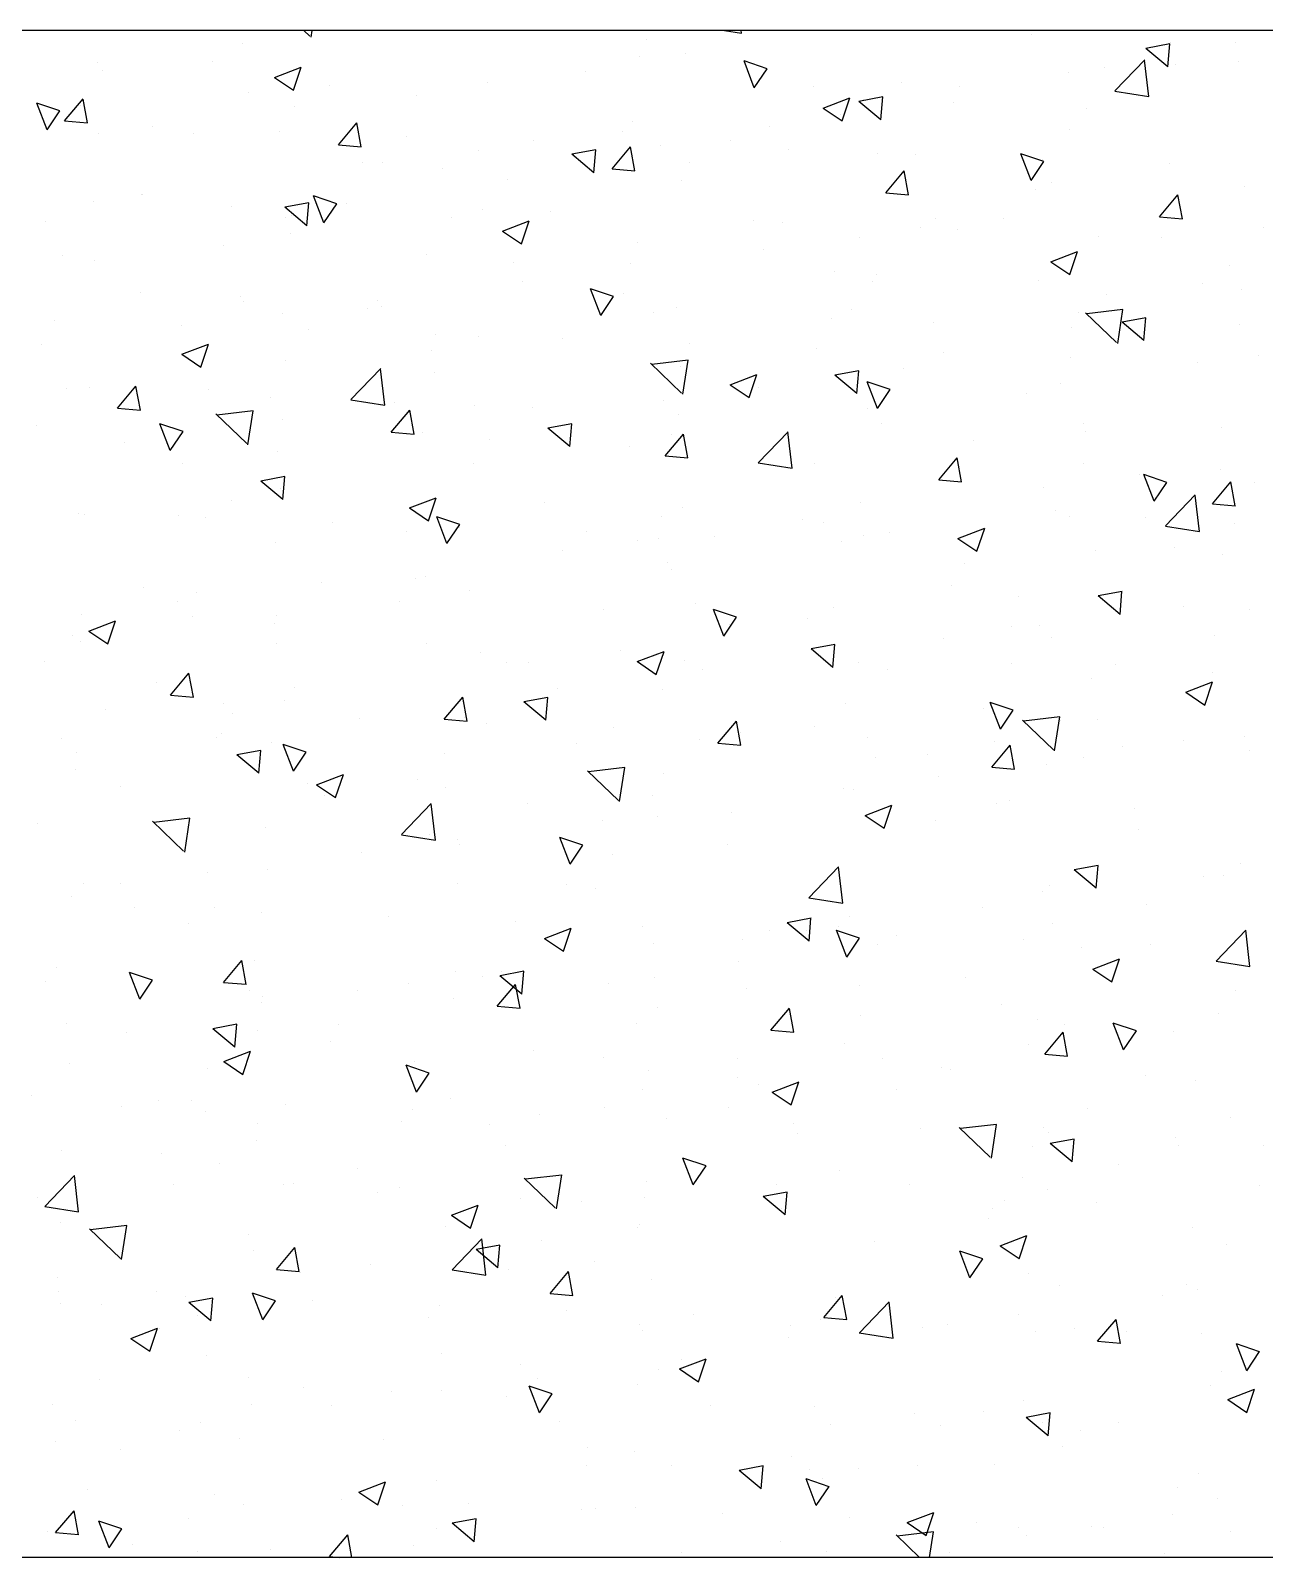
# Model space of a CAD drawing. Header units: millimetres. Extents: x 331487 to 517269, y 198509 to 399936.
# Drawn here: x 447258.8 to 447582.1, y 339696 to 340096 of the extents above; entities that cross this region are included whole.
import ezdxf

# ---------------------------------------------------------------- set-up
doc = ezdxf.new("R2010")
doc.units = ezdxf.units.MM
doc.header["$MEASUREMENT"] = 0
doc.layers.add('COLUMN', color=6, linetype='Continuous')

msp = doc.modelspace()

# ---------------------------------------------------------------- linework, layer by layer
at = {"layer": 'COLUMN'}
for p, q in [((448979.83, 340095.96), (420204.35, 340095.96)), ((448984.26, 339695.96), (420604.35, 339695.96))]:
    msp.add_line(p, q, dxfattribs=at)
at = {"layer": 'COLUMN', "color": 2, "linetype": 'Continuous'}
for p, q in [((447314.29, 340092.49), (447314.29, 340092.49)), ((447332.01, 340094.47), (447330.46, 340095.96)), ((447332.32, 340094.18), (447332.59, 340095.96)), ((447420.22, 340093.74), (447420.22, 340093.74)), ((447440.67, 340095.96), (447445.1, 340095.27)), ((447445.1, 340095.27), (447445.02, 340095.96)), ((447521.23, 340095.03), (447521.23, 340095.03)), ((447557.37, 340092.44), (447551.1, 340091.28)), ((447556.84, 340086.47), (447557.37, 340092.44)), ((447557.59, 340092.88), (447557.59, 340092.88)), ((447574.61, 340092.77), (447574.61, 340092.77)), ((447418.27, 340089.03), (447418.27, 340089.03)), ((447430.52, 340089.88), (447430.52, 340089.88)), ((447542.97, 340080.14), (447550.76, 340088.26)), ((447551.83, 340078.72), (447550.72, 340088.22)), ((447556.84, 340086.47), (447551.1, 340091.29)), ((447276.41, 340087.5), (447276.41, 340087.5)), ((447277.57, 340085.6), (447277.57, 340085.6)), ((447306.41, 340087.81), (447306.41, 340087.81)), ((447322.77, 340083.67), (447329.77, 340086.36)), ((447327.74, 340080.31), (447329.76, 340086.36)), ((447404.2, 340085.3), (447404.2, 340085.3)), ((447448.47, 340080.98), (447445.78, 340087.98)), ((447451.82, 340085.95), (447445.78, 340087.98)), ((447448.47, 340080.98), (447451.82, 340085.96)), ((447530.82, 340085.01), (447530.82, 340085.01)), ((447540.11, 340086.24), (447540.11, 340086.24)), ((447558.87, 340087.09), (447558.87, 340087.09)), ((447575.24, 340087.85), (447575.24, 340087.85)), ((447322.77, 340083.67), (447327.74, 340080.31)), ((447337.23, 340081.47), (447337.23, 340081.47)), ((447378.58, 340082.38), (447378.58, 340082.38)), ((447463.86, 340081.17), (447463.86, 340081.17)), ((447487.02, 340082.34), (447487.02, 340082.34)), ((447502.23, 340081.25), (447502.23, 340081.25)), ((447542.94, 340080.1), (447551.83, 340078.72)), ((447263.18, 340069.95), (447260.49, 340076.96)), ((447266.53, 340074.92), (447260.49, 340076.95)), ((447267.75, 340072.28), (447272.57, 340078.03)), ((447271.95, 340076.24), (447271.95, 340076.24)), ((447273.73, 340071.75), (447272.57, 340078.02)), ((447316.04, 340079.72), (447316.04, 340079.72)), ((447359.95, 340079.02), (447359.95, 340079.02)), ((447466.48, 340075.66), (447473.48, 340078.35)), ((447471.45, 340072.3), (447473.48, 340078.35)), ((447482.15, 340078.56), (447475.88, 340077.41)), ((447481.62, 340072.59), (447475.88, 340077.41)), ((447477.2, 340077.96), (447477.2, 340077.96)), ((447481.62, 340072.59), (447482.15, 340078.57)), ((447500.55, 340077.08), (447500.55, 340077.08)), ((447263.18, 340069.95), (447266.53, 340074.93)), ((447267.75, 340072.28), (447273.73, 340071.76)), ((447328.07, 340075.98), (447328.07, 340075.98)), ((447416.42, 340072.04), (447416.42, 340072.04)), ((447466.48, 340075.66), (447471.45, 340072.3)), ((447471.05, 340073.84), (447471.05, 340073.84)), ((447535.58, 340075.45), (447535.58, 340075.45)), ((447276.73, 340068.94), (447276.73, 340068.94)), ((447290.85, 340070.75), (447290.85, 340070.75)), ((447301.64, 340069.01), (447301.64, 340069.01)), ((447324.14, 340069.53), (447324.14, 340069.53)), ((447339.48, 340066.01), (447344.3, 340071.75)), ((447345.45, 340065.48), (447344.3, 340071.75)), ((447357.43, 340068.32), (447357.43, 340068.32)), ((447414.04, 340069.64), (447414.04, 340069.64)), ((447452.56, 340070.77), (447452.56, 340070.77)), ((447531.16, 340070.03), (447531.16, 340070.03)), ((447339.48, 340066.01), (447345.45, 340065.48)), ((447376.17, 340064.66), (447376.17, 340064.66)), ((447390.72, 340067.1), (447390.72, 340067.1)), ((447406.93, 340064.69), (447400.66, 340063.53)), ((447406.4, 340058.72), (447406.93, 340064.69)), ((447411.2, 340059.73), (447416.02, 340065.48)), ((447417.18, 340059.2), (447416.02, 340065.47)), ((447424.01, 340065.89), (447424.01, 340065.89)), ((447442.23, 340067.07), (447442.23, 340067.07)), ((447457.3, 340064.67), (447457.3, 340064.67)), ((447345.85, 340061.5), (447345.85, 340061.5)), ((447351.14, 340061.36), (447351.14, 340061.36)), ((447406.4, 340058.72), (447400.66, 340063.54)), ((447431.4, 340061.44), (447431.4, 340061.44)), ((447480.65, 340063.63), (447480.65, 340063.63)), ((447490.59, 340063.45), (447490.59, 340063.45)), ((447520.98, 340056.65), (447518.3, 340063.65)), ((447524.34, 340061.62), (447518.3, 340063.65)), ((447520.98, 340056.65), (447524.34, 340061.62)), ((447523.88, 340062.24), (447523.88, 340062.24)), ((447557.17, 340061.02), (447557.17, 340061.02)), ((447366.87, 340059.83), (447366.87, 340059.83)), ((447383.92, 340057.06), (447383.92, 340057.06)), ((447411.2, 340059.73), (447417.18, 340059.21)), ((447429.3, 340056.59), (447429.3, 340056.59)), ((447482.93, 340053.46), (447487.75, 340059.2)), ((447488.9, 340052.93), (447487.75, 340059.2)), ((447526.46, 340056.03), (447526.46, 340056.03)), ((447287.98, 340053.05), (447287.98, 340053.05)), ((447288.23, 340052.95), (447288.23, 340052.95)), ((447335.69, 340045.62), (447333, 340052.62)), ((447339.05, 340050.59), (447333, 340052.62)), ((447482.93, 340053.46), (447488.91, 340052.93)), ((447522.15, 340054.37), (447522.15, 340054.37)), ((447554.65, 340047.18), (447559.48, 340052.93)), ((447560.63, 340046.65), (447559.47, 340052.92)), ((447576.95, 340055.11), (447576.95, 340055.11)), ((447275.25, 340051.21), (447275.25, 340051.21)), ((447311.39, 340049.94), (447311.39, 340049.94)), ((447331.71, 340050.81), (447325.44, 340049.66)), ((447331.18, 340044.84), (447325.44, 340049.66)), ((447331.18, 340044.84), (447331.71, 340050.82)), ((447335.69, 340045.62), (447339.05, 340050.6)), ((447341.61, 340050.69), (447341.61, 340050.69)), ((447377.37, 340049.09), (447377.37, 340049.09)), ((447394.99, 340048.44), (447394.99, 340048.44)), ((447262.68, 340045.81), (447262.68, 340045.81)), ((447325.6, 340047.05), (447325.6, 340047.05)), ((447327.21, 340047.42), (447327.21, 340047.42)), ((447369.2, 340047.11), (447369.2, 340047.11)), ((447382.46, 340043.41), (447389.46, 340046.09)), ((447387.43, 340040.05), (447389.45, 340046.09)), ((447448.37, 340046.18), (447448.37, 340046.18)), ((447455.86, 340045.74), (447455.86, 340045.74)), ((447492, 340044.46), (447492, 340044.46)), ((447495.83, 340046.81), (447495.83, 340046.81)), ((447513.8, 340046.8), (447513.8, 340046.8)), ((447554.65, 340047.18), (447560.63, 340046.66)), ((447581.88, 340044.24), (447581.88, 340044.24)), ((447326.86, 340042.69), (447326.86, 340042.69)), ((447382.46, 340043.41), (447387.43, 340040.05)), ((447417.97, 340040.35), (447417.97, 340040.35)), ((447475.93, 340041.81), (447475.93, 340041.81)), ((447501.76, 340043.93), (447501.76, 340043.93)), ((447538.74, 340042.09), (447538.74, 340042.09)), ((447555.14, 340041.67), (447555.14, 340041.67)), ((447267.28, 340037.04), (447267.28, 340037.04)), ((447309.31, 340039.52), (447309.31, 340039.52)), ((447362.69, 340037.26), (447362.69, 340037.26)), ((447450.89, 340038.52), (447450.89, 340038.52)), ((447526.17, 340035.4), (447533.17, 340038.09)), ((447529.94, 340036.75), (447529.94, 340036.75)), ((447531.14, 340032.04), (447533.17, 340038.08)), ((447275.51, 340035.65), (447275.51, 340035.65)), ((447385.29, 340035.2), (447385.29, 340035.2)), ((447416.08, 340035.01), (447416.08, 340035.01)), ((447469.46, 340032.75), (447469.46, 340032.75)), ((447480.43, 340032.08), (447480.43, 340032.08)), ((447526.17, 340035.4), (447531.14, 340032.04)), ((447572.98, 340034.47), (447572.98, 340034.47)), ((447387.74, 340030.2), (447387.74, 340030.2)), ((447408.21, 340021.29), (447405.52, 340028.29)), ((447411.56, 340026.26), (447405.52, 340028.29)), ((447479.43, 340030.34), (447479.43, 340030.34)), ((447522.84, 340030.5), (447522.84, 340030.5)), ((447565.9, 340029.72), (447565.9, 340029.72)), ((447576.22, 340028.24), (447576.22, 340028.24)), ((447287.58, 340027.28), (447287.58, 340027.28)), ((447313.78, 340026.34), (447313.78, 340026.34)), ((447314.69, 340024.9), (447314.69, 340024.9)), ((447349.86, 340025.22), (447349.86, 340025.22)), ((447408.21, 340021.29), (447411.56, 340026.26)), ((447414.21, 340026.98), (447414.21, 340026.98)), ((447540.83, 340026.69), (447540.83, 340026.69)), ((447265.06, 340020.03), (447265.06, 340020.03)), ((447324.83, 340021.92), (447324.83, 340021.92)), ((447347.24, 340023.15), (447347.24, 340023.15)), ((447350.84, 340023.63), (447350.84, 340023.63)), ((447422.11, 340022.07), (447422.11, 340022.07)), ((447428.09, 340023.3), (447428.09, 340023.3)), ((447468.8, 340020.46), (447468.8, 340020.46)), ((447473.87, 340022.85), (447473.87, 340022.85)), ((447533.33, 340022.07), (447533.33, 340022.07)), ((447543.39, 340014.26), (447535.27, 340022.05)), ((447545.06, 340022.86), (447535.57, 340021.76)), ((447543.69, 340013.97), (447545.07, 340022.87)), ((447551.1, 340020.71), (447544.83, 340019.56)), ((447550.57, 340014.74), (447551.09, 340020.72)), ((447298.35, 340018.81), (447298.35, 340018.81)), ((447331.64, 340017.59), (447331.64, 340017.59)), ((447364.93, 340016.38), (447364.93, 340016.38)), ((447495.3, 340019.43), (447495.3, 340019.43)), ((447531.45, 340018.16), (447531.45, 340018.16)), ((447550.57, 340014.74), (447544.82, 340019.56)), ((447575.68, 340018.97), (447575.68, 340018.97)), ((447261.67, 340013.61), (447261.67, 340013.61)), ((447298.43, 340011.15), (447305.44, 340013.84)), ((447303.4, 340007.8), (447305.43, 340013.84)), ((447363.79, 340012.06), (447363.79, 340012.06)), ((447376.15, 340015.8), (447376.15, 340015.8)), ((447398.22, 340015.16), (447398.22, 340015.16)), ((447431.51, 340013.95), (447431.51, 340013.95)), ((447464.8, 340012.73), (447464.8, 340012.73)), ((447550.65, 340015.67), (447550.65, 340015.67)), ((447298.43, 340011.15), (447303.41, 340007.8)), ((447325.64, 340009.4), (447325.64, 340009.4)), ((447429.42, 340001), (447421.31, 340008.79)), ((447431.1, 340009.6), (447421.6, 340008.5)), ((447424.73, 340008.89), (447424.73, 340008.89)), ((447429.14, 340008.06), (447429.14, 340008.06)), ((447429.73, 340000.71), (447431.11, 340009.61)), ((447498.09, 340011.51), (447498.09, 340011.51)), ((447531.38, 340010.3), (447531.38, 340010.3)), ((447564.67, 340009.08), (447564.67, 340009.08)), ((447580.67, 340010.95), (447580.67, 340010.95)), ((447342.78, 339999.28), (447350.57, 340007.4)), ((447351.64, 339997.86), (447350.53, 340007.36)), ((447364.61, 340006.44), (447364.61, 340006.44)), ((447442.15, 340003.14), (447449.15, 340005.83)), ((447447.12, 339999.79), (447449.14, 340005.83)), ((447475.35, 340000.87), (447469.6, 340005.69)), ((447475.88, 340006.84), (447469.61, 340005.68)), ((447475.35, 340000.87), (447475.87, 340006.84)), ((447487.49, 340007.36), (447487.49, 340007.36)), ((447268.33, 340002.12), (447268.33, 340002.12)), ((447274.3, 340002.36), (447274.3, 340002.36)), ((447281.63, 339997.06), (447286.45, 340002.81)), ((447287.6, 339996.53), (447286.44, 340002.8)), ((447305.47, 340002.05), (447305.47, 340002.05)), ((447442.15, 340003.14), (447447.12, 339999.79)), ((447449.62, 340002.37), (447449.62, 340002.37)), ((447480.72, 339996.96), (447478.03, 340003.96)), ((447484.08, 340001.93), (447478.03, 340003.95)), ((447480.72, 339996.96), (447484.08, 340001.93)), ((447519.9, 340000.98), (447519.9, 340000.98)), ((447528.73, 340003.46), (447528.73, 340003.46)), ((447281.63, 339997.06), (447287.6, 339996.54)), ((447317.14, 339996.34), (447307.64, 339995.24)), ((447315.76, 339987.46), (447317.14, 339996.35)), ((447321.71, 339999.86), (447321.71, 339999.86)), ((447342.74, 339999.24), (447351.64, 339997.86)), ((447353.35, 339990.79), (447358.17, 339996.53)), ((447354.13, 339998.6), (447354.13, 339998.6)), ((447359.33, 339990.26), (447358.17, 339996.53)), ((447375.1, 339997.61), (447375.1, 339997.61)), ((447390.28, 339997.32), (447390.28, 339997.32)), ((447424.58, 339999.08), (447424.58, 339999.08)), ((447478.22, 339997.05), (447478.22, 339997.05)), ((447260.43, 339992.43), (447260.43, 339992.43)), ((447295.43, 339985.93), (447292.74, 339992.93)), ((447298.78, 339990.9), (447292.74, 339992.93)), ((447315.46, 339987.74), (447307.34, 339995.53)), ((447324.96, 339994.04), (447324.96, 339994.04)), ((447400.66, 339992.96), (447394.39, 339991.81)), ((447400.13, 339986.99), (447400.65, 339992.97)), ((447428.48, 339995.35), (447428.48, 339995.35)), ((447481.86, 339993.1), (447481.86, 339993.1)), ((447534.74, 339993.12), (447534.74, 339993.12)), ((447283.56, 339988.06), (447283.56, 339988.06)), ((447295.43, 339985.93), (447298.78, 339990.91)), ((447353.35, 339990.79), (447359.33, 339990.26)), ((447361.43, 339990.76), (447361.43, 339990.76)), ((447379.21, 339988.79), (447379.21, 339988.79)), ((447400.13, 339986.99), (447394.38, 339991.81)), ((447425.08, 339984.51), (447429.9, 339990.26)), ((447426.87, 339990.01), (447426.87, 339990.01)), ((447431.05, 339983.98), (447429.9, 339990.25)), ((447449.51, 339982.73), (447457.3, 339990.84)), ((447458.36, 339981.31), (447457.26, 339990.81)), ((447505.84, 339988.5), (447505.84, 339988.5)), ((447535.24, 339990.84), (447535.24, 339990.84)), ((447570.89, 339991.85), (447570.89, 339991.85)), ((447323.56, 339985.78), (447323.56, 339985.78)), ((447415.71, 339986.97), (447415.71, 339986.97)), ((447425.08, 339984.51), (447431.05, 339983.99)), ((447298.52, 339982.48), (447298.52, 339982.48)), ((447374.93, 339982.52), (447374.93, 339982.52)), ((447449.47, 339982.69), (447458.36, 339981.31)), ((447464.17, 339982.58), (447464.17, 339982.58)), ((447496.8, 339978.24), (447501.62, 339983.98)), ((447502.78, 339977.71), (447501.62, 339983.98)), ((447534.62, 339982.42), (447534.62, 339982.42)), ((447570.73, 339981.09), (447570.73, 339981.09)), ((447324.91, 339973.12), (447319.16, 339977.94)), ((447325.44, 339979.09), (447319.17, 339977.93)), ((447324.42, 339976.11), (447324.42, 339976.11)), ((447324.91, 339973.12), (447325.43, 339979.09)), ((447496.8, 339978.24), (447502.78, 339977.71)), ((447524.34, 339976.23), (447524.34, 339976.23)), ((447549.37, 339979.53), (447549.37, 339979.53)), ((447553.24, 339972.63), (447550.55, 339979.63)), ((447556.59, 339977.6), (447550.55, 339979.62)), ((447553.24, 339972.63), (447556.59, 339977.6)), ((447568.53, 339971.96), (447573.35, 339977.71)), ((447574.5, 339971.43), (447573.35, 339977.7)), ((447579.45, 339977.66), (447579.45, 339977.66)), ((447311.52, 339972.96), (447311.52, 339972.96)), ((447358.12, 339970.89), (447365.13, 339973.58)), ((447363.1, 339967.54), (447365.12, 339973.58)), ((447393.57, 339972.29), (447393.57, 339972.29)), ((447476.3, 339972.41), (447476.3, 339972.41)), ((447556.23, 339966.18), (447564.02, 339974.29)), ((447565.09, 339964.76), (447563.98, 339974.25)), ((447271.46, 339969.52), (447271.46, 339969.52)), ((447273.08, 339969.07), (447273.08, 339969.07)), ((447297.59, 339968.96), (447297.59, 339968.96)), ((447304.75, 339968.3), (447304.75, 339968.3)), ((447358.12, 339970.89), (447363.1, 339967.54)), ((447367.94, 339961.6), (447365.26, 339968.6)), ((447371.3, 339966.57), (447365.26, 339968.6)), ((447424.22, 339968.66), (447424.22, 339968.66)), ((447429.72, 339971.02), (447429.72, 339971.02)), ((447527.51, 339970.17), (447527.51, 339970.17)), ((447531.07, 339968.69), (447531.07, 339968.69)), ((447550.85, 339968.37), (447550.85, 339968.37)), ((447568.53, 339971.96), (447574.51, 339971.44)), ((447338.04, 339967.08), (447338.04, 339967.08)), ((447357.25, 339964.83), (447357.25, 339964.83)), ((447367.94, 339961.6), (447371.3, 339966.57)), ((447371.33, 339965.87), (447371.33, 339965.87)), ((447404.62, 339964.65), (447404.62, 339964.65)), ((447461.18, 339967.92), (447461.18, 339967.92)), ((447466.54, 339967.08), (447466.54, 339967.08)), ((447483.88, 339964.53), (447483.88, 339964.53)), ((447501.84, 339962.88), (447508.84, 339965.57)), ((447506.81, 339959.53), (447508.84, 339965.57)), ((447556.19, 339966.14), (447565.09, 339964.76)), ((447574.18, 339966.82), (447574.18, 339966.82)), ((447323, 339961.75), (447323, 339961.75)), ((447417.98, 339962.4), (447417.98, 339962.4)), ((447423.31, 339962.93), (447423.31, 339962.93)), ((447437.91, 339963.44), (447437.91, 339963.44)), ((447471.2, 339962.22), (447471.2, 339962.22)), ((447477, 339963.76), (447477, 339963.76)), ((447501.84, 339962.88), (447506.81, 339959.53)), ((447504.49, 339961), (447504.49, 339961)), ((447558.58, 339960.47), (447558.58, 339960.47)), ((447398.28, 339959.64), (447398.28, 339959.64)), ((447425.66, 339956.72), (447425.66, 339956.72)), ((447503.61, 339956.28), (447503.61, 339956.28)), ((447537.78, 339959.79), (447537.78, 339959.79)), ((447571.07, 339958.57), (447571.07, 339958.57)), ((447359.66, 339952.39), (447359.66, 339952.39)), ((447362.36, 339953.06), (447362.36, 339953.06)), ((447426.89, 339954.67), (447426.89, 339954.67)), ((447288.55, 339950.18), (447288.55, 339950.18)), ((447302.24, 339948.76), (447302.24, 339948.76)), ((447335.12, 339951.32), (447335.12, 339951.32)), ((447373.72, 339949.23), (447373.72, 339949.23)), ((447500.26, 339950.46), (447500.26, 339950.46)), ((447544.82, 339948.99), (447538.55, 339947.83)), ((447544.29, 339943.01), (447544.81, 339948.99)), ((447297.25, 339946.33), (447297.25, 339946.33)), ((447355.62, 339946.51), (447355.62, 339946.51)), ((447409.01, 339944.25), (447409.01, 339944.25)), ((447433.01, 339945.98), (447433.01, 339945.98)), ((447440.46, 339937.27), (447437.77, 339944.27)), ((447443.81, 339942.24), (447437.77, 339944.26)), ((447469.16, 339944.71), (447469.16, 339944.71)), ((447517.64, 339947.6), (447517.64, 339947.6)), ((447544.29, 339943.01), (447538.55, 339947.84)), ((447560.94, 339945.07), (447560.94, 339945.07)), ((447578.23, 339944.37), (447578.23, 339944.37)), ((447272.22, 339943.04), (447272.22, 339943.04)), ((447274.1, 339938.64), (447281.1, 339941.33)), ((447279.07, 339935.28), (447281.1, 339941.33)), ((447301.34, 339942.38), (447301.34, 339942.38)), ((447322.7, 339940.66), (447322.7, 339940.66)), ((447323.21, 339942.82), (447323.21, 339942.82)), ((447440.46, 339937.27), (447443.81, 339942.24)), ((447441.94, 339940.44), (447441.94, 339940.44)), ((447462.39, 339942), (447462.39, 339942)), ((447523.07, 339940.09), (447523.07, 339940.09)), ((447269.94, 339937.59), (447269.94, 339937.59)), ((447274.1, 339938.64), (447279.08, 339935.28)), ((447498.03, 339936.79), (447498.03, 339936.79)), ((447515.77, 339939.74), (447515.77, 339939.74)), ((447526.29, 339936.88), (447526.29, 339936.88)), ((447569.15, 339937.49), (447569.15, 339937.49)), ((447271.86, 339935.78), (447271.86, 339935.78)), ((447323.33, 339935.33), (447323.33, 339935.33)), ((447362.45, 339935.44), (447362.45, 339935.44)), ((447376.71, 339933.08), (447376.71, 339933.08)), ((447413.46, 339933.59), (447413.46, 339933.59)), ((447417.81, 339930.63), (447424.82, 339933.32)), ((447422.79, 339927.27), (447424.81, 339933.32)), ((447469.6, 339935.11), (447463.33, 339933.96)), ((447469.07, 339929.14), (447463.33, 339933.96)), ((447469.07, 339929.14), (447469.6, 339935.12)), ((447262.59, 339930.77), (447262.59, 339930.77)), ((447383.62, 339930.43), (447383.62, 339930.43)), ((447389.22, 339930.47), (447389.22, 339930.47)), ((447417.82, 339930.63), (447422.79, 339927.27)), ((447430.09, 339930.82), (447430.09, 339930.82)), ((447434.88, 339928.48), (447434.88, 339928.48)), ((447475.78, 339930.48), (447475.78, 339930.48)), ((447483.47, 339928.56), (447483.47, 339928.56)), ((447515.85, 339930.18), (447515.85, 339930.18)), ((447543.06, 339929.97), (447543.06, 339929.97)), ((447291.85, 339925.15), (447291.85, 339925.15)), ((447295.5, 339921.84), (447300.32, 339927.59)), ((447301.48, 339921.31), (447300.32, 339927.58)), ((447536.85, 339926.31), (447536.85, 339926.31)), ((447561.53, 339922.62), (447568.53, 339925.31)), ((447566.5, 339919.26), (447568.53, 339925.31)), ((447568.47, 339927.71), (447568.47, 339927.71)), ((447295.5, 339921.84), (447301.48, 339921.32)), ((447325.3, 339920.42), (447325.3, 339920.42)), ((447327.99, 339923.88), (447327.99, 339923.88)), ((447367.23, 339915.57), (447372.05, 339921.31)), ((447371.97, 339920.19), (447371.97, 339920.19)), ((447373.2, 339915.04), (447372.05, 339921.31)), ((447394.38, 339921.24), (447388.11, 339920.08)), ((447393.85, 339915.26), (447388.11, 339920.09)), ((447393.85, 339915.26), (447394.38, 339921.24)), ((447397, 339923.49), (447397, 339923.49)), ((447424.44, 339923.43), (447424.44, 339923.43)), ((447561.53, 339922.62), (447566.5, 339919.27)), ((447278.5, 339918.17), (447278.5, 339918.17)), ((447309.27, 339919.58), (447309.27, 339919.58)), ((447311.79, 339916.96), (447311.79, 339916.96)), ((447472.46, 339919.68), (447472.46, 339919.68)), ((447508.6, 339918.4), (447508.6, 339918.4)), ((447512.97, 339912.94), (447510.29, 339919.94)), ((447516.33, 339917.9), (447510.29, 339919.93)), ((447512.97, 339912.94), (447516.33, 339917.91)), ((447528.51, 339916.14), (447519.02, 339915.03)), ((447527.14, 339907.25), (447528.52, 339916.14)), ((447345.08, 339915.74), (447345.08, 339915.74)), ((447367.23, 339915.57), (447373.2, 339915.04)), ((447372.5, 339915.94), (447372.5, 339915.94)), ((447378.37, 339914.52), (447378.37, 339914.52)), ((447411.66, 339913.31), (447411.66, 339913.31)), ((447438.95, 339909.29), (447443.77, 339915.04)), ((447444.93, 339908.76), (447443.77, 339915.03)), ((447444.95, 339912.09), (447444.95, 339912.09)), ((447464.29, 339913.69), (447464.29, 339913.69)), ((447526.84, 339907.54), (447518.72, 339915.33)), ((447528.82, 339915.31), (447528.82, 339915.31)), ((447538.45, 339915.46), (447538.45, 339915.46)), ((447266.98, 339910.41), (447266.98, 339910.41)), ((447307.6, 339910.64), (447307.6, 339910.64)), ((447308.82, 339911.88), (447308.82, 339911.88)), ((447321.99, 339909.53), (447321.99, 339909.53)), ((447327.68, 339901.91), (447324.99, 339908.91)), ((447331.04, 339906.88), (447324.99, 339908.9)), ((447401.89, 339909.13), (447401.89, 339909.13)), ((447434.23, 339910.34), (447434.23, 339910.34)), ((447438.95, 339909.29), (447444.93, 339908.77)), ((447478.24, 339910.88), (447478.24, 339910.88)), ((447510.68, 339903.02), (447515.5, 339908.76)), ((447511.53, 339909.66), (447511.53, 339909.66)), ((447516.65, 339902.49), (447515.5, 339908.76)), ((447544.82, 339908.44), (447544.82, 339908.44)), ((447560.86, 339910.05), (447560.86, 339910.05)), ((447577.02, 339911.09), (447577.02, 339911.09)), ((447270.94, 339906.89), (447270.94, 339906.89)), ((447319.16, 339907.36), (447312.89, 339906.21)), ((447318.63, 339901.39), (447312.89, 339906.21)), ((447318.63, 339901.39), (447319.16, 339907.37)), ((447327.68, 339901.91), (447331.04, 339906.88)), ((447367.26, 339906.51), (447367.26, 339906.51)), ((447480.13, 339905.45), (447480.13, 339905.45)), ((447493.89, 339906.22), (447493.89, 339906.22)), ((447534.63, 339905.63), (447534.63, 339905.63)), ((447578.11, 339907.23), (447578.11, 339907.23)), ((447270.65, 339902.49), (447270.65, 339902.49)), ((447333.79, 339898.38), (447340.79, 339901.06)), ((447338.76, 339895.02), (447340.79, 339901.06)), ((447412.87, 339894.28), (447404.75, 339902.07)), ((447414.55, 339902.88), (447405.05, 339901.77)), ((447413.18, 339893.99), (447414.55, 339902.88)), ((447424.63, 339901.29), (447424.63, 339901.29)), ((447496.76, 339900.65), (447496.76, 339900.65)), ((447510.68, 339903.02), (447516.66, 339902.49)), ((447525.08, 339903.59), (447525.08, 339903.59)), ((447282.35, 339897.93), (447282.35, 339897.93)), ((447331.29, 339898.84), (447331.29, 339898.84)), ((447333.79, 339898.38), (447338.77, 339895.02)), ((447360.1, 339899.68), (447360.1, 339899.68)), ((447367.43, 339897.57), (447367.43, 339897.57)), ((447471.73, 339897.35), (447471.73, 339897.35)), ((447474.57, 339897.19), (447474.57, 339897.19)), ((447335.73, 339895.68), (447335.73, 339895.68)), ((447356.04, 339885.32), (447363.83, 339893.43)), ((447364.9, 339883.9), (447363.79, 339893.39)), ((447389.11, 339893.42), (447389.11, 339893.42)), ((447421.81, 339895.44), (447421.81, 339895.44)), ((447477.51, 339890.37), (447484.51, 339893.06)), ((447482.48, 339887.01), (447484.5, 339893.05)), ((447511.9, 339893.37), (447511.9, 339893.37)), ((447515.39, 339894.22), (447515.39, 339894.22)), ((447548.04, 339892.1), (447548.04, 339892.1)), ((447260.72, 339888.3), (447260.72, 339888.3)), ((447298.91, 339881.02), (447290.79, 339888.81)), ((447300.59, 339889.62), (447291.09, 339888.52)), ((447299.21, 339880.73), (447300.59, 339889.63)), ((447408.57, 339889.03), (447408.57, 339889.03)), ((447423.22, 339890.14), (447423.22, 339890.14)), ((447442.49, 339891.17), (447442.49, 339891.17)), ((447477.51, 339890.37), (447482.48, 339887.01)), ((447495.87, 339888.91), (447495.87, 339888.91)), ((447320.45, 339887.28), (447320.45, 339887.28)), ((447356, 339885.28), (447364.9, 339883.9)), ((447363.49, 339885.43), (447363.49, 339885.43)), ((447370.7, 339884.05), (447370.7, 339884.05)), ((447400.2, 339877.58), (447397.51, 339884.58)), ((447403.55, 339882.55), (447397.51, 339884.57)), ((447549.26, 339886.66), (447549.26, 339886.66)), ((447345.66, 339880.75), (447345.66, 339880.75)), ((447371.29, 339882.65), (447371.29, 339882.65)), ((447400.2, 339877.58), (447403.55, 339882.55)), ((447411.2, 339880.21), (447411.2, 339880.21)), ((447441.33, 339882.83), (447441.33, 339882.83)), ((447320.78, 339876.25), (447320.78, 339876.25)), ((447462.77, 339868.76), (447470.55, 339876.88)), ((447471.62, 339867.34), (447470.52, 339876.84)), ((447538.02, 339871.29), (447532.27, 339876.11)), ((447538.55, 339877.26), (447532.28, 339876.1)), ((447538.02, 339871.29), (447538.54, 339877.27)), ((447575.8, 339877.8), (447575.8, 339877.8)), ((447272.6, 339872.45), (447272.6, 339872.45)), ((447282.51, 339872.44), (447282.51, 339872.44)), ((447305.17, 339875.42), (447305.17, 339875.42)), ((447370.73, 339872.53), (447370.73, 339872.53)), ((447399.23, 339872.15), (447399.23, 339872.15)), ((447566.22, 339874.33), (447566.22, 339874.33)), ((447571.48, 339874.5), (447571.48, 339874.5)), ((447269.43, 339869.2), (447269.43, 339869.2)), ((447406.87, 339871.26), (447406.87, 339871.26)), ((447462.73, 339868.72), (447471.62, 339867.34)), ((447523.86, 339870.3), (447523.86, 339870.3)), ((447525.86, 339871.86), (447525.86, 339871.86)), ((447286, 339866.23), (447286, 339866.23)), ((447307.01, 339866.19), (447307.01, 339866.19)), ((447319.29, 339865.02), (447319.29, 339865.02)), ((447508.33, 339866.19), (447508.33, 339866.19)), ((447551.34, 339867.06), (447551.34, 339867.06)), ((447300.16, 339861.99), (447300.16, 339861.99)), ((447352.58, 339863.8), (447352.58, 339863.8)), ((447385.87, 339862.59), (447385.87, 339862.59)), ((447393.48, 339858.11), (447400.49, 339860.8)), ((447398.45, 339854.76), (447400.48, 339860.8)), ((447419.16, 339861.37), (447419.16, 339861.37)), ((447452.45, 339860.15), (447452.45, 339860.15)), ((447462.8, 339857.41), (447457.05, 339862.23)), ((447463.33, 339863.39), (447457.06, 339862.23)), ((447462.03, 339860.31), (447462.03, 339860.31)), ((447462.8, 339857.41), (447463.32, 339863.39)), ((447472.71, 339853.25), (447470.02, 339860.25)), ((447476.07, 339858.21), (447470.02, 339860.24)), ((447470.45, 339861.2), (447470.45, 339861.2)), ((447473.35, 339863.9), (447473.35, 339863.9)), ((447526.56, 339861.92), (447526.56, 339861.92)), ((447569.49, 339852.21), (447577.28, 339860.33)), ((447578.34, 339850.79), (447577.24, 339860.29)), ((447393.48, 339858.11), (447398.46, 339854.76)), ((447422.01, 339856.86), (447422.01, 339856.86)), ((447445.42, 339857.91), (447445.42, 339857.91)), ((447472.71, 339853.25), (447476.07, 339858.22)), ((447480.77, 339856.52), (447480.77, 339856.52)), ((447485.74, 339858.94), (447485.74, 339858.94)), ((447519.03, 339857.72), (447519.03, 339857.72)), ((447552.32, 339856.51), (447552.32, 339856.51)), ((447309.38, 339846.62), (447314.2, 339852.37)), ((447315.35, 339846.09), (447314.19, 339852.36)), ((447317.61, 339852.32), (447317.61, 339852.32)), ((447444.24, 339852.03), (447444.24, 339852.03)), ((447534.32, 339855.79), (447534.32, 339855.79)), ((447537.2, 339850.11), (447544.2, 339852.79)), ((447542.17, 339846.75), (447544.19, 339852.79)), ((447569.45, 339852.17), (447578.34, 339850.79)), ((447265.71, 339850.43), (447265.71, 339850.43)), ((447287.42, 339842.22), (447284.73, 339849.22)), ((447290.78, 339847.19), (447284.73, 339849.21)), ((447370.07, 339849.36), (447370.07, 339849.36)), ((447377.27, 339848.19), (447377.27, 339848.19)), ((447387.58, 339843.54), (447381.83, 339848.36)), ((447388.11, 339849.51), (447381.84, 339848.35)), ((447382.26, 339849.59), (447382.26, 339849.59)), ((447387.58, 339843.54), (447388.1, 339849.52)), ((447537.2, 339850.11), (447542.17, 339846.75)), ((447570.87, 339851.73), (447570.87, 339851.73)), ((447262.87, 339846.83), (447262.87, 339846.83)), ((447287.42, 339842.22), (447290.78, 339847.19)), ((447309.38, 339846.62), (447315.35, 339846.1)), ((447316.25, 339844.58), (447316.25, 339844.58)), ((447344.39, 339844.61), (447344.39, 339844.61)), ((447357.84, 339846.3), (447357.84, 339846.3)), ((447381.1, 339840.35), (447385.92, 339846.09)), ((447387.08, 339839.82), (447385.92, 339846.09)), ((447410.17, 339846.23), (447410.17, 339846.23)), ((447422.38, 339847.91), (447422.38, 339847.91)), ((447446.31, 339844.95), (447446.31, 339844.95)), ((447476, 339845.78), (447476, 339845.78)), ((447503.9, 339847.9), (447503.9, 339847.9)), ((447574.59, 339844.51), (447574.59, 339844.51)), ((447319.36, 339841.31), (447319.36, 339841.31)), ((447319.56, 339842.96), (447319.56, 339842.96)), ((447369.64, 339842.32), (447369.64, 339842.32)), ((447381.1, 339840.35), (447387.08, 339839.83)), ((447423.02, 339840.07), (447423.02, 339840.07)), ((447513.13, 339840.84), (447513.13, 339840.84)), ((447452.83, 339834.07), (447457.65, 339839.82)), ((447458.8, 339833.54), (447457.65, 339839.81)), ((447476.4, 339837.81), (447476.4, 339837.81)), ((447522.65, 339837.01), (447522.65, 339837.01)), ((447570.21, 339838.36), (447570.21, 339838.36)), ((447268.22, 339835.91), (447268.22, 339835.91)), ((447283.96, 339833.4), (447283.96, 339833.4)), ((447312.36, 339829.66), (447306.61, 339834.48)), ((447312.89, 339835.64), (447306.62, 339834.48)), ((447312.36, 339829.66), (447312.88, 339835.64)), ((447318.19, 339833.9), (447318.19, 339833.9)), ((447339.6, 339835.69), (447339.6, 339835.69)), ((447417.68, 339835.77), (447417.68, 339835.77)), ((447452.83, 339834.07), (447458.81, 339833.55)), ((447524.55, 339827.8), (447529.37, 339833.54)), ((447530.53, 339827.27), (447529.37, 339833.54)), ((447529.78, 339835.56), (447529.78, 339835.56)), ((447545.23, 339828.91), (447542.54, 339835.92)), ((447548.58, 339833.88), (447542.54, 339835.91)), ((447545.17, 339835.06), (447545.17, 339835.06)), ((447545.23, 339828.91), (447548.58, 339833.89)), ((447558.28, 339833.84), (447558.28, 339833.84)), ((447309.46, 339825.86), (447316.46, 339828.55)), ((447314.43, 339822.51), (447316.46, 339828.55)), ((447337.34, 339831.15), (447337.34, 339831.15)), ((447390.72, 339828.89), (447390.72, 339828.89)), ((447472.14, 339830.61), (447472.14, 339830.61)), ((447520.21, 339830.21), (447520.21, 339830.21)), ((447269, 339825.39), (447269, 339825.39)), ((447305.15, 339824.12), (447305.15, 339824.12)), ((447309.46, 339825.86), (447314.44, 339822.51)), ((447359.94, 339817.89), (447357.25, 339824.89)), ((447363.29, 339822.86), (447357.25, 339824.88)), ((447359.36, 339825.76), (447359.36, 339825.76)), ((447408.94, 339826.82), (447408.94, 339826.82)), ((447444.1, 339826.63), (447444.1, 339826.63)), ((447482.02, 339826.75), (447482.02, 339826.75)), ((447497.49, 339824.38), (447497.49, 339824.38)), ((447524.55, 339827.8), (447530.53, 339827.28)), ((447359.94, 339817.89), (447363.29, 339822.86)), ((447420.79, 339823.57), (447420.79, 339823.57)), ((447444.15, 339821.76), (447444.15, 339821.76)), ((447453.17, 339817.85), (447460.18, 339820.54)), ((447458.14, 339814.5), (447460.17, 339820.54)), ((447499.96, 339823.83), (447499.96, 339823.83)), ((447550.87, 339822.12), (447550.87, 339822.12)), ((447563.96, 339820.94), (447563.96, 339820.94)), ((447259.11, 339816.94), (447259.11, 339816.94)), ((447368.85, 339816.07), (447368.85, 339816.07)), ((447419.11, 339818.47), (447419.11, 339818.47)), ((447449.61, 339819.92), (447449.61, 339819.92)), ((447453.17, 339817.85), (447458.15, 339814.5)), ((447485.76, 339818.65), (447485.76, 339818.65)), ((447282.61, 339814.13), (447282.61, 339814.13)), ((447292.4, 339815.72), (447292.4, 339815.72)), ((447301.05, 339815.75), (447301.05, 339815.75)), ((447304.76, 339812.81), (447304.76, 339812.81)), ((447325.69, 339814.51), (447325.69, 339814.51)), ((447358.98, 339813.29), (447358.98, 339813.29)), ((447392.27, 339812.08), (447392.27, 339812.08)), ((447409.24, 339813.83), (447409.24, 339813.83)), ((447441.64, 339813.82), (447441.64, 339813.82)), ((447535.87, 339813.54), (447535.87, 339813.54)), ((447318.34, 339809.67), (447318.34, 339809.67)), ((447355.96, 339810.15), (447355.96, 339810.15)), ((447379.04, 339809.38), (447379.04, 339809.38)), ((447425.56, 339810.86), (447425.56, 339810.86)), ((447458.85, 339809.64), (447458.85, 339809.64)), ((447492.14, 339808.43), (447492.14, 339808.43)), ((447510.28, 339800.81), (447502.17, 339808.6)), ((447511.96, 339809.41), (447502.46, 339808.31)), ((447510.59, 339800.52), (447511.97, 339809.42)), ((447524.31, 339808.54), (447524.31, 339808.54)), ((447573.37, 339811.22), (447573.37, 339811.22)), ((447318.08, 339805.17), (447318.08, 339805.17)), ((447459.77, 339806.93), (447459.77, 339806.93)), ((447525.43, 339807.21), (447525.43, 339807.21)), ((447532.27, 339805.53), (447526, 339804.38)), ((447531.74, 339799.56), (447526, 339804.38)), ((447531.74, 339799.56), (447532.26, 339805.54)), ((447558.72, 339806), (447558.72, 339806)), ((447267, 339802.63), (447267, 339802.63)), ((447293.05, 339801.87), (447293.05, 339801.87)), ((447383.33, 339803.8), (447383.33, 339803.8)), ((447432.45, 339793.55), (447429.76, 339800.56)), ((447435.81, 339798.52), (447429.76, 339800.55)), ((447521.43, 339803.72), (447521.43, 339803.72)), ((447559.65, 339803.91), (447559.65, 339803.91)), ((447581.77, 339803.9), (447581.77, 339803.9)), ((447262.57, 339787.9), (447270.36, 339796.02)), ((447308.44, 339799.09), (447308.44, 339799.09)), ((447344.59, 339797.81), (447344.59, 339797.81)), ((447398, 339796.15), (447388.5, 339795.05)), ((447396.62, 339787.27), (447398, 339796.16)), ((447432.45, 339793.55), (447435.81, 339798.53)), ((447470.92, 339797.32), (447470.92, 339797.32)), ((447543.9, 339798.92), (447543.9, 339798.92)), ((447271.43, 339786.49), (447270.33, 339795.98)), ((447296.36, 339793.75), (447296.36, 339793.75)), ((447325.01, 339793.79), (447325.01, 339793.79)), ((447327.62, 339794), (447327.62, 339794)), ((447355.59, 339792.92), (447355.59, 339792.92)), ((447396.32, 339787.55), (447388.2, 339795.34)), ((447420.12, 339794.53), (447420.12, 339794.53)), ((447454.25, 339793.71), (447454.25, 339793.71)), ((447489.05, 339793.61), (447489.05, 339793.61)), ((447518.87, 339795.62), (447518.87, 339795.62)), ((447525.2, 339792.34), (447525.2, 339792.34)), ((447580.88, 339793.41), (447580.88, 339793.41)), ((447260.66, 339790.17), (447260.66, 339790.17)), ((447349.74, 339791.49), (447349.74, 339791.49)), ((447369.15, 339785.6), (447376.15, 339788.29)), ((447374.12, 339782.24), (447376.15, 339788.29)), ((447387.28, 339789.87), (447387.28, 339789.87)), ((447403.12, 339789.24), (447403.12, 339789.24)), ((447419.58, 339790.28), (447419.58, 339790.28)), ((447457.05, 339791.66), (447450.78, 339790.5)), ((447456.52, 339785.69), (447450.78, 339790.51)), ((447456.52, 339785.69), (447457.05, 339791.66)), ((447513.91, 339789.58), (447513.91, 339789.58)), ((447538.15, 339788.83), (447538.15, 339788.83)), ((447262.54, 339787.86), (447271.43, 339786.48)), ((447369.15, 339785.6), (447374.13, 339782.24)), ((447455.71, 339787.31), (447455.71, 339787.31)), ((447456.51, 339786.98), (447456.51, 339786.98)), ((447509.89, 339784.72), (447509.89, 339784.72)), ((447510.87, 339787.46), (447510.87, 339787.46)), ((447266.69, 339783.78), (447266.69, 339783.78)), ((447282.36, 339774.3), (447274.24, 339782.08)), ((447284.03, 339782.9), (447274.54, 339781.79)), ((447282.66, 339774.01), (447284.04, 339782.9)), ((447315.94, 339780.51), (447315.94, 339780.51)), ((447367.64, 339782.78), (447367.64, 339782.78)), ((447417.84, 339782.32), (447417.84, 339782.32)), ((447418.48, 339783.07), (447418.48, 339783.07)), ((447512.86, 339777.59), (447519.87, 339780.28)), ((447517.84, 339774.23), (447519.86, 339780.28)), ((447563.27, 339782.47), (447563.27, 339782.47)), ((447317.13, 339776.38), (447317.13, 339776.38)), ((447323.25, 339771.4), (447328.07, 339777.15)), ((447329.23, 339770.88), (447328.07, 339777.14)), ((447369.3, 339771.35), (447377.09, 339779.47)), ((447381.83, 339777.78), (447375.56, 339776.63)), ((447381.3, 339771.81), (447375.56, 339776.63)), ((447378.15, 339769.93), (447377.05, 339779.43)), ((447381.3, 339771.81), (447381.83, 339777.79)), ((447392.81, 339779.03), (447392.81, 339779.03)), ((447479.84, 339778.82), (447479.84, 339778.82)), ((447504.97, 339769.22), (447502.28, 339776.23)), ((447508.32, 339774.19), (447502.28, 339776.22)), ((447512.86, 339777.59), (447517.84, 339774.24)), ((447572.15, 339777.93), (447572.15, 339777.93)), ((447347.88, 339772.78), (447347.88, 339772.78)), ((447406.69, 339773.44), (447406.69, 339773.44)), ((447504.97, 339769.22), (447508.32, 339774.2)), ((447265.78, 339769.34), (447265.78, 339769.34)), ((447323.25, 339771.4), (447329.23, 339770.88)), ((447329.65, 339770.71), (447329.65, 339770.71)), ((447369.26, 339771.31), (447378.15, 339769.93)), ((447384.03, 339771.51), (447384.03, 339771.51)), ((447394.98, 339765.13), (447399.8, 339770.87)), ((447400.95, 339764.6), (447399.8, 339770.87)), ((447421.52, 339768.81), (447421.52, 339768.81)), ((447520.22, 339770.43), (447520.22, 339770.43)), ((447266.16, 339765.6), (447266.16, 339765.6)), ((447291.78, 339765.73), (447291.78, 339765.73)), ((447299.45, 339764.38), (447299.45, 339764.38)), ((447319.67, 339758.2), (447316.99, 339765.2)), ((447323.03, 339763.16), (447316.99, 339765.19)), ((447394.98, 339765.13), (447400.95, 339764.61)), ((447466.7, 339758.85), (447471.52, 339764.6)), ((447469.7, 339764.03), (447469.7, 339764.03)), ((447472.68, 339758.33), (447471.52, 339764.59)), ((447528.49, 339767.31), (447528.49, 339767.31)), ((447555.47, 339764.46), (447555.47, 339764.46)), ((447561.71, 339767.56), (447561.71, 339767.56)), ((447564.64, 339766.03), (447564.64, 339766.03)), ((447266.74, 339762.43), (447266.74, 339762.43)), ((447277.32, 339762.24), (447277.32, 339762.24)), ((447306.61, 339763.91), (447300.34, 339762.75)), ((447306.08, 339757.94), (447300.34, 339762.76)), ((447306.08, 339757.94), (447306.61, 339763.91)), ((447319.67, 339758.2), (447323.03, 339763.17)), ((447332.73, 339763.16), (447332.73, 339763.16)), ((447366.02, 339761.95), (447366.02, 339761.95)), ((447399.31, 339760.73), (447399.31, 339760.73)), ((447476.02, 339754.8), (447483.81, 339762.92)), ((447484.88, 339753.38), (447483.77, 339762.88)), ((447285.13, 339753.35), (447292.13, 339756.03)), ((447290.1, 339749.99), (447292.13, 339756.03)), ((447302.5, 339759.43), (447302.5, 339759.43)), ((447363.2, 339758.8), (447363.2, 339758.8)), ((447418.36, 339756.99), (447418.36, 339756.99)), ((447432.6, 339759.52), (447432.6, 339759.52)), ((447457.92, 339756.77), (447457.92, 339756.77)), ((447465.89, 339758.3), (447465.89, 339758.3)), ((447466.7, 339758.85), (447472.68, 339758.33)), ((447492.56, 339756.18), (447492.56, 339756.18)), ((447499.18, 339757.08), (447499.18, 339757.08)), ((447517.59, 339759.48), (447517.59, 339759.48)), ((447538.43, 339752.58), (447543.25, 339758.32)), ((447544.4, 339752.05), (447543.25, 339758.32)), ((447285.13, 339753.35), (447290.1, 339749.99)), ((447292.62, 339755.81), (447292.62, 339755.81)), ((447419.25, 339755.52), (447419.25, 339755.52)), ((447457.52, 339753.55), (447457.52, 339753.55)), ((447475.98, 339754.76), (447484.88, 339753.38)), ((447522.05, 339755.16), (447522.05, 339755.16)), ((447532.47, 339755.87), (447532.47, 339755.87)), ((447538.43, 339752.58), (447544.41, 339752.06)), ((447545.88, 339755.22), (447545.88, 339755.22)), ((447565.76, 339754.65), (447565.76, 339754.65)), ((447304.88, 339748.79), (447304.88, 339748.79)), ((447366.42, 339749.49), (447366.42, 339749.49)), ((447428.84, 339745.34), (447435.84, 339748.03)), ((447433.81, 339741.98), (447435.84, 339748.02)), ((447577.48, 339744.89), (447574.79, 339751.89)), ((447580.84, 339749.86), (447574.79, 339751.89)), ((447577.48, 339744.89), (447580.84, 339749.87)), ((447387.32, 339746.47), (447387.32, 339746.47)), ((447423.47, 339745.2), (447423.47, 339745.2)), ((447428.84, 339745.34), (447433.82, 339741.98)), ((447429.41, 339747.87), (447429.41, 339747.87)), ((447570.94, 339744.64), (447570.94, 339744.64)), ((447276.89, 339742.65), (447276.89, 339742.65)), ((447315.91, 339743.09), (447315.91, 339743.09)), ((447330.27, 339740.39), (447330.27, 339740.39)), ((447392.19, 339733.86), (447389.5, 339740.87)), ((447395.54, 339738.83), (447389.5, 339740.86)), ((447391.53, 339742.88), (447391.53, 339742.88)), ((447417.87, 339741.14), (447417.87, 339741.14)), ((447567.93, 339741), (447567.93, 339741)), ((447572.56, 339737.33), (447579.56, 339740.02)), ((447577.53, 339733.97), (447579.55, 339740.02)), ((447264.57, 339736.05), (447264.57, 339736.05)), ((447353.33, 339739.53), (447353.33, 339739.53)), ((447366.5, 339739.58), (447366.5, 339739.58)), ((447383.65, 339738.14), (447383.65, 339738.14)), ((447392.19, 339733.86), (447395.54, 339738.84)), ((447519, 339737.14), (447519, 339737.14)), ((447572.56, 339737.33), (447577.53, 339733.97)), ((447316.76, 339735.93), (447316.76, 339735.93)), ((447337.63, 339735.68), (447337.63, 339735.68)), ((447437.03, 339735.88), (447437.03, 339735.88)), ((447464.26, 339735.39), (447464.26, 339735.39)), ((447490.42, 339733.63), (447490.42, 339733.63)), ((447508.62, 339734.07), (447508.62, 339734.07)), ((447525.47, 339727.84), (447519.72, 339732.66)), ((447525.99, 339733.81), (447519.73, 339732.65)), ((447525.47, 339727.84), (447525.99, 339733.81)), ((447270.67, 339731.85), (447270.67, 339731.85)), ((447297.97, 339729.21), (447297.97, 339729.21)), ((447303.34, 339731.27), (447303.34, 339731.27)), ((447397.3, 339731.55), (447397.3, 339731.55)), ((447468.49, 339730.74), (447468.49, 339730.74)), ((447497.37, 339730.46), (447497.37, 339730.46)), ((447523.92, 339731.26), (447523.92, 339731.26)), ((447534.03, 339729.16), (447534.03, 339729.16)), ((447543.8, 339731.37), (447543.8, 339731.37)), ((447265.47, 339726.28), (447265.47, 339726.28)), ((447282.3, 339724.36), (447282.3, 339724.36)), ((447313.68, 339727.13), (447313.68, 339727.13)), ((447351.35, 339726.96), (447351.35, 339726.96)), ((447404.74, 339724.7), (447404.74, 339724.7)), ((447529.16, 339725.02), (447529.16, 339725.02)), ((447404.43, 339720.06), (447404.43, 339720.06)), ((447417.14, 339723.7), (447417.14, 339723.7)), ((447426.77, 339720.17), (447426.77, 339720.17)), ((447458.12, 339722.45), (447458.12, 339722.45)), ((447491.29, 339720.04), (447491.29, 339720.04)), ((447511.5, 339720.19), (447511.5, 339720.19)), ((447365.21, 339716.2), (447365.21, 339716.2)), ((447450.25, 339713.96), (447444.5, 339718.78)), ((447450.78, 339719.93), (447444.51, 339718.78)), ((447450.25, 339713.96), (447450.77, 339719.94)), ((447464.7, 339709.53), (447462.02, 339716.53)), ((447468.06, 339714.5), (447462.02, 339716.53)), ((447462.91, 339718.89), (447462.91, 339718.89)), ((447466.25, 339716.74), (447466.25, 339716.74)), ((447475.71, 339719.15), (447475.71, 339719.15)), ((447564.88, 339717.94), (447564.88, 339717.94)), ((447273.65, 339713.66), (447273.65, 339713.66)), ((447306.94, 339712.44), (447306.94, 339712.44)), ((447344.82, 339713.08), (447351.82, 339715.77)), ((447344.82, 339713.08), (447349.79, 339709.73)), ((447349.79, 339709.73), (447351.82, 339715.77)), ((447464.7, 339709.53), (447468.06, 339714.51)), ((447559.45, 339714.18), (447559.45, 339714.18)), ((447265.4, 339702.46), (447270.22, 339708.21)), ((447271.38, 339701.93), (447270.22, 339708.2)), ((447314.7, 339709.8), (447314.7, 339709.8)), ((447340.23, 339711.22), (447340.23, 339711.22)), ((447356.2, 339709.62), (447356.2, 339709.62)), ((447373.52, 339710.01), (447373.52, 339710.01)), ((447403.1, 339708.43), (447403.1, 339708.43)), ((447406.81, 339708.79), (447406.81, 339708.79)), ((447417.39, 339709.14), (447417.39, 339709.14)), ((447569.72, 339711.35), (447569.72, 339711.35)), ((447279.41, 339698.51), (447276.72, 339705.51)), ((447282.77, 339703.47), (447276.72, 339705.5)), ((447300.25, 339706.05), (447300.25, 339706.05)), ((447375.03, 339700.09), (447369.28, 339704.91)), ((447375.56, 339706.06), (447369.29, 339704.9)), ((447375.03, 339700.09), (447375.55, 339706.06)), ((447440.1, 339707.58), (447440.1, 339707.58)), ((447473.39, 339706.36), (447473.39, 339706.36)), ((447488.53, 339705.08), (447495.54, 339707.76)), ((447488.53, 339705.08), (447493.51, 339701.72)), ((447493.5, 339701.72), (447495.53, 339707.76)), ((447506.68, 339705.14), (447506.68, 339705.14)), ((447536.81, 339704.15), (447536.81, 339704.15)), ((447557.99, 339707.21), (447557.99, 339707.21)), ((447263.35, 339702.76), (447263.35, 339702.76)), ((447265.4, 339702.46), (447271.38, 339701.94)), ((447279.41, 339698.51), (447282.77, 339703.48)), ((447337.13, 339696.19), (447341.95, 339701.93)), ((447340.19, 339700.14), (447340.19, 339700.14)), ((447343.05, 339695.96), (447341.94, 339701.92)), ((447365.23, 339703.44), (447365.23, 339703.44)), ((447455.26, 339700.16), (447455.26, 339700.16)), ((447491.78, 339695.96), (447485.61, 339701.88)), ((447495.41, 339702.69), (447485.91, 339701.58)), ((447494.37, 339695.96), (447495.41, 339702.69)), ((447517.78, 339703.85), (447517.78, 339703.85)), ((447519.8, 339701.78), (447519.8, 339701.78)), ((447539.97, 339703.93), (447539.97, 339703.93)), ((447573.26, 339702.71), (447573.26, 339702.71)), ((447285.6, 339699.33), (447285.6, 339699.33)), ((447302.63, 339697.49), (447302.63, 339697.49)), ((447321.74, 339698.06), (447321.74, 339698.06)), ((447337.13, 339696.19), (447339.72, 339695.96)), ((447359.07, 339699.13), (447359.07, 339699.13)), ((447429.26, 339697.2), (447429.26, 339697.2)), ((447467.27, 339697.45), (447467.27, 339697.45)), ((447499.67, 339697.2), (447499.67, 339697.2)), ((447555.89, 339696.9), (447555.89, 339696.9))]:
    msp.add_line(p, q, dxfattribs=at)

doc.saveas('drawing.dxf')
